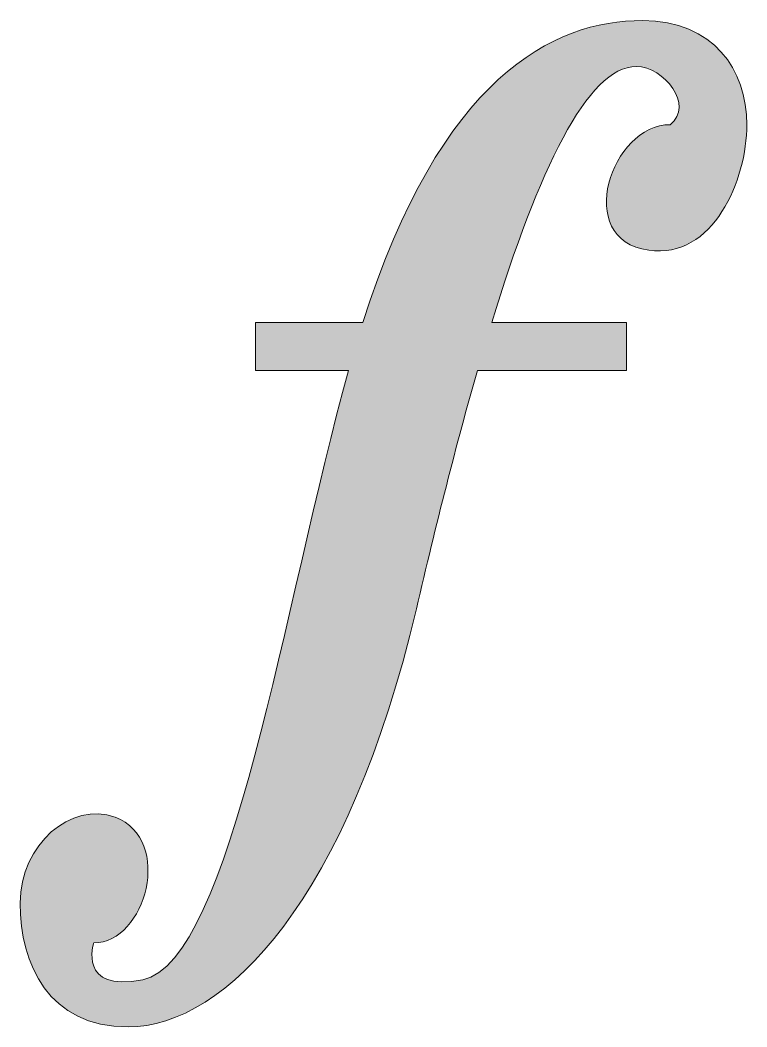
# Model space of a CAD drawing. Header units: inches. Extents: x 42.4 to 57.8, y -60.7 to -39.3.
import ezdxf

# ---------------------------------------------------------------- set-up
doc = ezdxf.new("R2010")
doc.units = ezdxf.units.IN
doc.header["$MEASUREMENT"] = 0
doc.layers.add('Layer 1', color=7, linetype='Continuous')

msp = doc.modelspace()

# ---------------------------------------------------------------- hatches: boundary and pattern name
at = {"layer": 'Layer 1', "true_color": 0x231f20}
h = msp.add_hatch(color=250, dxfattribs=at)
h.dxf.hatch_style = 2
edge = h.paths.add_edge_path()
edge.add_spline(control_points=[(55.634, -39.34), (53.742, -39.331), (51.34, -40.56), (49.698, -45.749), (49.698, -45.749), (47.418, -45.749), (47.418, -45.749), (47.418, -45.749), (47.418, -46.772), (47.418, -46.772), (47.418, -46.772), (49.392, -46.772), (49.392, -46.772), (48.033, -51.677), (46.906, -59.327), (45.028, -59.706), (43.639, -59.986), (43.987, -58.925), (43.987, -58.925), (45.088, -58.925), (45.692, -56.726), (44.442, -56.256), (43.517, -55.909), (42.425, -56.829), (42.425, -58.079), (42.425, -59.381), (43.03, -60.707), (44.716, -60.707), (46.799, -60.707), (49.401, -57.959), (50.833, -51.832), (51.25, -50.05), (51.683, -48.324), (52.128, -46.772), (52.128, -46.772), (55.29, -46.772), (55.29, -46.772), (55.29, -46.772), (55.29, -45.749), (55.29, -45.749), (55.29, -45.749), (52.432, -45.749), (52.432, -45.749), (53.418, -42.547), (54.457, -40.315), (55.504, -40.315), (56.082, -40.315), (56.74, -41.143), (56.22, -41.551), (54.977, -41.543), (54.144, -43.988), (55.764, -44.218), (57.131, -44.413), (57.847, -42.723), (57.847, -41.551), (57.847, -40.379), (57.137, -39.348), (55.634, -39.34)], knot_values=[0, 0, 0, 0, 1, 1, 1, 2, 2, 2, 3, 3, 3, 4, 4, 4, 5, 5, 5, 6, 6, 6, 7, 7, 7, 8, 8, 8, 9, 9, 9, 10, 10, 10, 11, 11, 11, 12, 12, 12, 13, 13, 13, 14, 14, 14, 15, 15, 15, 16, 16, 16, 17, 17, 17, 18, 18, 18, 19, 19, 19, 19], degree=3, periodic=1)

# ---------------------------------------------------------------- linework, layer by layer
at = {"layer": 'Layer 1', "lineweight": 0}
msp.add_open_spline([(55.634, -39.34), (53.742, -39.331), (51.34, -40.56), (49.698, -45.749), (49.698, -45.749), (47.418, -45.749), (47.418, -45.749), (47.418, -45.749), (47.418, -46.772), (47.418, -46.772), (47.418, -46.772), (49.392, -46.772), (49.392, -46.772), (48.033, -51.677), (46.906, -59.327), (45.028, -59.706), (43.639, -59.986), (43.987, -58.925), (43.987, -58.925), (45.088, -58.925), (45.692, -56.726), (44.442, -56.256), (43.517, -55.909), (42.425, -56.829), (42.425, -58.079), (42.425, -59.381), (43.03, -60.707), (44.716, -60.707), (46.799, -60.707), (49.401, -57.959), (50.833, -51.832), (51.25, -50.05), (51.683, -48.324), (52.128, -46.772), (52.128, -46.772), (55.29, -46.772), (55.29, -46.772), (55.29, -46.772), (55.29, -45.749), (55.29, -45.749), (55.29, -45.749), (52.432, -45.749), (52.432, -45.749), (53.418, -42.547), (54.457, -40.315), (55.504, -40.315), (56.082, -40.315), (56.74, -41.143), (56.22, -41.551), (54.977, -41.543), (54.144, -43.988), (55.764, -44.218), (57.131, -44.413), (57.847, -42.723), (57.847, -41.551), (57.847, -40.379), (57.137, -39.348), (55.634, -39.34)], degree=3, knots=[0, 0, 0, 0, 1, 1, 1, 2, 2, 2, 3, 3, 3, 4, 4, 4, 5, 5, 5, 6, 6, 6, 7, 7, 7, 8, 8, 8, 9, 9, 9, 10, 10, 10, 11, 11, 11, 12, 12, 12, 13, 13, 13, 14, 14, 14, 15, 15, 15, 16, 16, 16, 17, 17, 17, 18, 18, 18, 19, 19, 19, 19], dxfattribs=at)

doc.saveas('drawing.dxf')
